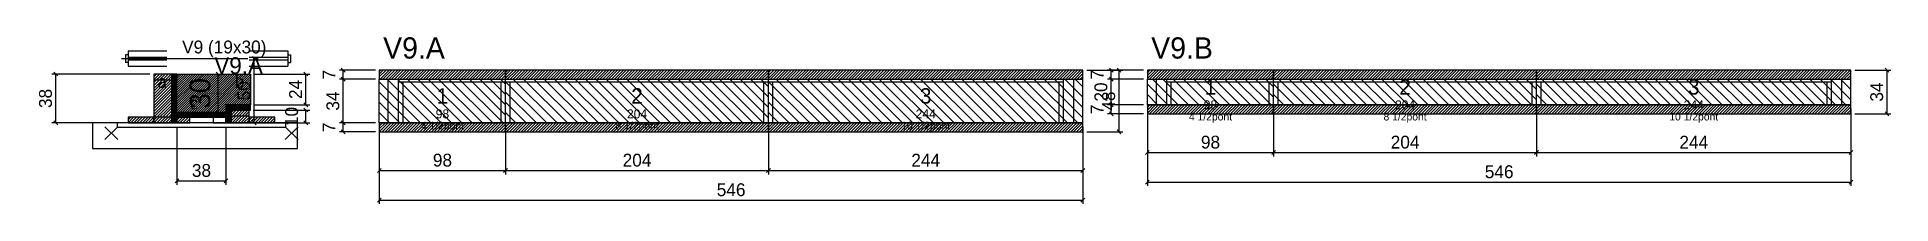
# Model space of a CAD drawing. Extents: x -69 to 1370, y -97 to 33.
import ezdxf
from ezdxf.enums import TextEntityAlignment as Align

# ---------------------------------------------------------------- set-up
doc = ezdxf.new("R2010")
doc.units = 0
for name, color, linetype in [('5', 5, 'Continuous'), ('barrote', 126, 'Continuous'), ('CONCRETO', 251, 'Continuous'), ('COTA', 241, 'Continuous'), ('Cota Seção (2x)', 241, 'Continuous'), ('detalhes', 7, 'Continuous'), ('Hachura', 251, 'Continuous'), ('Madeira', 126, 'Continuous'), ('NOMENCLATURA', 7, 'Continuous'), ('Painéis', 200, 'Continuous'), ('presilha', 224, 'Continuous'), ('Reaproveitamento', 30, 'Continuous'), ('SARR_2.2x7', 40, 'Continuous'), ('SARR_3.5x7', 81, 'Continuous'), ('SCO-___-LAJ', 224, 'Continuous'), ('TENSOR', 224, 'Continuous'), ('texto', 7, 'Continuous'), ('Texto Seção', 7, 'Continuous')]:
    doc.layers.add(name, color=color, linetype=linetype)
doc.dimstyles.new('PAINEL', dxfattribs={"dimtxt": 10, "dimasz": 3, "dimexe": 3, "dimexo": 3, "dimgap": 3, "dimtad": 1, "dimblk": 'OBLIQUE', "dimblk1": 'OBLIQUE', "dimcen": 2.5, "dimclrd": 4, "dimclre": 4, "dimclrt": 240, "dimazin": 3, "dimtfac": 1, "dimtmove": 0, "dimatfit": 3})
doc.dimstyles.new('SECAO2X', dxfattribs={"dimtxt": 16, "dimasz": 3, "dimexe": 3, "dimexo": 3, "dimgap": 3, "dimtad": 1, "dimblk": 'OBLIQUE', "dimblk1": 'OBLIQUE', "dimcen": 2.5, "dimclrd": 4, "dimclre": 4, "dimclrt": 240, "dimazin": 3, "dimtfac": 1, "dimtmove": 0, "dimatfit": 3})

# ---------------------------------------------------------------- blocks, each defined once
blk = doc.blocks.new('_OBLIQUE')
at = {"color": 0, "linetype": 'BYBLOCK'}
blk.add_line((-0.5, -0.5), (0.5, 0.5), dxfattribs=at)

msp = doc.modelspace()

# ---------------------------------------------------------------- hatches: boundary and pattern name
at = {"layer": 'COTA'}
h = msp.add_hatch(dxfattribs=at)
h.set_pattern_fill('ANSI31', scale=0.4)
h.paths.add_polyline_path([(40, -26), (40, 4), (97, 4), (97, -20), (78, -20), (78, -26)])
h = msp.add_hatch(dxfattribs=at)
h.set_pattern_fill('ANSI31', scale=0.5)
h.paths.add_polyline_path([(197, 0), (295, 0), (295, 7), (197, 7)])
h = msp.add_hatch(dxfattribs=at)
h.set_pattern_fill('ANSI31', scale=0.5)
h.paths.add_polyline_path([(295, 0), (499, 0), (499, 7), (295, 7)])
h = msp.add_hatch(dxfattribs=at)
h.set_pattern_fill('ANSI31', scale=0.5)
h.paths.add_polyline_path([(499, 0), (743, 0), (743, 7), (499, 7)])
h = msp.add_hatch(dxfattribs=at)
h.set_pattern_fill('ANSI31', scale=0.5)
h.paths.add_polyline_path([(793, 0), (891, 0), (891, 7), (793, 7)])
h = msp.add_hatch(dxfattribs=at)
h.set_pattern_fill('ANSI31', scale=0.5)
h.paths.add_polyline_path([(891, 0), (1095, 0), (1095, 7), (891, 7)])
h = msp.add_hatch(dxfattribs=at)
h.set_pattern_fill('ANSI31', scale=0.5)
h.paths.add_polyline_path([(1095, 0), (1339, 0), (1339, 7), (1095, 7)])
h = msp.add_hatch(dxfattribs=at)
h.set_pattern_fill('ANSI31', scale=0.5)
h.paths.add_polyline_path([(793, -27), (891, -27), (891, -20), (793, -20)])
h = msp.add_hatch(dxfattribs=at)
h.set_pattern_fill('ANSI31', scale=0.5)
h.paths.add_polyline_path([(891, -27), (1095, -27), (1095, -20), (891, -20)])
h = msp.add_hatch(dxfattribs=at)
h.set_pattern_fill('ANSI31', scale=0.5)
h.paths.add_polyline_path([(1095, -27), (1339, -27), (1339, -20), (1095, -20)])
h = msp.add_hatch(dxfattribs=at)
h.set_pattern_fill('ANSI31', scale=0.5)
h.paths.add_polyline_path([(197, -41), (295, -41), (295, -34), (197, -34)])
h = msp.add_hatch(dxfattribs=at)
h.set_pattern_fill('ANSI31', scale=0.5)
h.paths.add_polyline_path([(295, -41), (499, -41), (499, -34), (295, -34)])
h = msp.add_hatch(dxfattribs=at)
h.set_pattern_fill('ANSI31', scale=0.5)
h.paths.add_polyline_path([(499, -41), (743, -41), (743, -34), (499, -34)])
at = {"layer": 'Hachura'}
h = msp.add_hatch(dxfattribs=at)
h.set_pattern_fill('ANSI31', scale=0.5)
h.paths.add_polyline_path([(22, -34), (36, -34), (36, 4), (22, 4)])
h = msp.add_hatch(dxfattribs=at)
h.set_pattern_fill('ANSI31', scale=0.5)
h.paths.add_polyline_path([(22, -0.4), (36, -0.4), (36, 4), (22, 4)])
h = msp.add_hatch(dxfattribs=at)
h.set_pattern_fill('SOLID')
h.paths.add_polyline_path([(36, -34), (40, -34), (40, 4), (36, 4)])
h = msp.add_hatch(dxfattribs=at)
h.set_pattern_fill('SOLID')
h.paths.add_polyline_path([(40, -29.6), (78, -29.6), (78, -26), (40, -26)])
h = msp.add_hatch(dxfattribs=at)
h.set_pattern_fill('SOLID')
h.paths.add_polyline_path([(78, -24), (97, -24), (97, -20), (78, -20)])
h = msp.add_hatch(dxfattribs=at)
h.set_pattern_fill('SOLID')
h.paths.add_polyline_path([(78, -34), (82, -34), (82, -24), (78, -24)])
h = msp.add_hatch(dxfattribs=at)
h.set_pattern_fill('ANSI31', scale=0.5)
h.paths.add_polyline_path([(82, -34), (96, -34), (96, -24), (82, -24)])
h = msp.add_hatch(dxfattribs=at)
h.set_pattern_fill('ANSI31', scale=0.5)
h.paths.add_polyline_path([(82, -28.4), (96, -28.4), (96, -24), (82, -24)])
h = msp.add_hatch(dxfattribs=at)
h.set_pattern_fill('ANSI31', scale=0.5)
h.paths.add_polyline_path([(2, -34), (22, -34), (22, -29.6), (2, -29.6)])
h = msp.add_hatch(dxfattribs=at)
h.set_pattern_fill('ANSI31', scale=0.5)
h.paths.add_polyline_path([(40, -34), (50, -34), (50, -29.6), (40, -29.6)])
h = msp.add_hatch(dxfattribs=at)
h.set_pattern_fill('ANSI31', scale=0.5)
h.paths.add_polyline_path([(96, -34), (116, -34), (116, -29.6), (96, -29.6)])

# ---------------------------------------------------------------- linework, layer by layer
for p, q in [((0, 19), (0, 13)), ((2, 19), (0, 19)), ((2, 22), (32, 22)), ((2, 22), (2, 10)), ((2, 17), (32, 17)), ((2, 15), (32, 15)), ((96, 22), (126, 22)), ((96, 17), (126, 17)), ((96, 15), (126, 15)), ((126, 22), (126, 10)), ((126, 19), (128, 19)), ((128, 19), (128, 13)), ((2, 13), (0, 13)), ((2, 10), (32, 10)), ((96, 10), (126, 10)), ((126, 13), (128, 13))]:
    msp.add_line(p, q)
at = {"layer": 'barrote'}
msp.add_lwpolyline([(-25.5, -54), (133.5, -54), (133.5, -34), (-25.5, -34)], close=True, dxfattribs=at)
at = {"layer": 'CONCRETO'}
msp.add_lwpolyline([(40, -26), (40, 4), (97, 4), (97, -20), (78, -20), (78, -26)], close=True, dxfattribs=at)
at = {"layer": 'Madeira'}
for points in [[(22, -34), (36, -34), (36, 4), (22, 4)], [(22, -0.4), (36, -0.4), (36, 4), (22, 4)], [(82, -34), (96, -34), (96, -24), (82, -24)], [(82, -28.4), (96, -28.4), (96, -24), (82, -24)], [(2, -34), (22, -34), (22, -29.6), (2, -29.6)], [(22, -34), (36, -34), (36, -29.6), (22, -29.6)], [(40, -34), (50, -34), (50, -29.6), (40, -29.6)], [(68, -34), (78, -34), (78, -29.6), (68, -29.6)], [(96, -34), (116, -34), (116, -29.6), (96, -29.6)]]:
    msp.add_lwpolyline(points, close=True, dxfattribs=at)
at = {"layer": 'Painéis'}
for p, q in [((197, 0), (295, 0)), ((197, -34), (197, 0)), ((295, -34), (295, 0)), ((295, -34), (295, 0)), ((295, 0), (499, 0)), ((295, -34), (295, 0)), ((499, -34), (499, 0)), ((499, -34), (499, 0)), ((499, 0), (743, 0)), ((499, -34), (499, 0)), ((743, -34), (743, 0)), ((793, 0), (891, 0)), ((793, -20), (793, 0)), ((891, -20), (891, 0)), ((891, -20), (891, 0)), ((891, 0), (1095, 0)), ((891, -20), (891, 0)), ((1095, -20), (1095, 0)), ((1095, -20), (1095, 0)), ((1095, 0), (1339, 0)), ((1095, -20), (1095, 0)), ((1339, -20), (1339, 0)), ((793, -20), (891, -20)), ((891, -20), (1095, -20)), ((1095, -20), (1339, -20)), ((197, -34), (295, -34)), ((295, -34), (499, -34)), ((499, -34), (743, -34))]:
    msp.add_line(p, q, dxfattribs=at)
for points in [[(36, -34), (40, -34), (40, 4), (36, 4)], [(40, -29.6), (78, -29.6), (78, -26), (40, -26)], [(78, -24), (97, -24), (97, -20), (78, -20)], [(78, -34), (82, -34), (82, -24), (78, -24)]]:
    msp.add_lwpolyline(points, close=True, dxfattribs=at)
at = {"layer": 'presilha'}
for p, q in [((-16, -47), (-6, -37)), ((-16, -37), (-6, -47)), ((124, -47), (134, -37)), ((124, -37), (134, -47))]:
    msp.add_line(p, q, dxfattribs=at)
at = {"layer": 'Reaproveitamento', "color": 30}
for p, q in [((237, -34), (203, 0)), ((245, -34), (211, 0)), ((253, -34), (219, 0)), ((261, -34), (227, 0)), ((269, -34), (235, 0)), ((277, -34), (243, 0)), ((285, -34), (251, 0)), ((293, -34), (259, 0)), ((295, -28), (267, 0)), ((295, -20), (275, 0)), ((295, -12), (283, 0)), ((295, -4), (291, 0)), ((335, -34), (301, 0)), ((343, -34), (309, 0)), ((351, -34), (317, 0)), ((359, -34), (325, 0)), ((367, -34), (333, 0)), ((375, -34), (341, 0)), ((383, -34), (349, 0)), ((391, -34), (357, 0)), ((399, -34), (365, 0)), ((407, -34), (373, 0)), ((415, -34), (381, 0)), ((423, -34), (389, 0)), ((431, -34), (397, 0)), ((439, -34), (405, 0)), ((447, -34), (413, 0)), ((455, -34), (421, 0)), ((463, -34), (429, 0)), ((471, -34), (437, 0)), ((479, -34), (445, 0)), ((487, -34), (453, 0)), ((495, -34), (461, 0)), ((499, -30), (469, 0)), ((499, -22), (477, 0)), ((499, -14), (485, 0)), ((499, -6), (493, 0)), ((539, -34), (505, 0)), ((547, -34), (513, 0)), ((555, -34), (521, 0)), ((563, -34), (529, 0)), ((571, -34), (537, 0)), ((579, -34), (545, 0)), ((587, -34), (553, 0)), ((595, -34), (561, 0)), ((603, -34), (569, 0)), ((611, -34), (577, 0)), ((619, -34), (585, 0)), ((627, -34), (593, 0)), ((635, -34), (601, 0)), ((643, -34), (609, 0)), ((651, -34), (617, 0)), ((659, -34), (625, 0)), ((667, -34), (633, 0)), ((675, -34), (641, 0)), ((683, -34), (649, 0)), ((691, -34), (657, 0)), ((699, -34), (665, 0)), ((707, -34), (673, 0)), ((715, -34), (681, 0)), ((723, -34), (689, 0)), ((731, -34), (697, 0)), ((739, -34), (705, 0)), ((743, -30), (713, 0)), ((743, -22), (721, 0)), ((743, -14), (729, 0)), ((743, -6), (737, 0)), ((817, -20), (797, 0)), ((825, -20), (805, 0)), ((833, -20), (813, 0)), ((841, -20), (821, 0)), ((849, -20), (829, 0)), ((857, -20), (837, 0)), ((865, -20), (845, 0)), ((873, -20), (853, 0)), ((881, -20), (861, 0)), ((889, -20), (869, 0)), ((891, -14), (877, 0)), ((891, -6), (885, 0)), ((915, -20), (895, 0)), ((923, -20), (903, 0)), ((931, -20), (911, 0)), ((939, -20), (919, 0)), ((947, -20), (927, 0)), ((955, -20), (935, 0)), ((963, -20), (943, 0)), ((971, -20), (951, 0)), ((979, -20), (959, 0)), ((987, -20), (967, 0)), ((995, -20), (975, 0)), ((1003, -20), (983, 0)), ((1011, -20), (991, 0)), ((1019, -20), (999, 0)), ((1027, -20), (1007, 0)), ((1035, -20), (1015, 0)), ((1043, -20), (1023, 0)), ((1051, -20), (1031, 0)), ((1059, -20), (1039, 0)), ((1067, -20), (1047, 0)), ((1075, -20), (1055, 0)), ((1083, -20), (1063, 0)), ((1091, -20), (1071, 0)), ((1095, -16), (1079, 0)), ((1095, -8), (1087, 0)), ((1095, 0), (1095, 0)), ((1119, -20), (1099, 0)), ((1127, -20), (1107, 0)), ((1135, -20), (1115, 0)), ((1143, -20), (1123, 0)), ((1151, -20), (1131, 0)), ((1159, -20), (1139, 0)), ((1167, -20), (1147, 0)), ((1175, -20), (1155, 0)), ((1183, -20), (1163, 0)), ((1191, -20), (1171, 0)), ((1199, -20), (1179, 0)), ((1207, -20), (1187, 0)), ((1215, -20), (1195, 0)), ((1223, -20), (1203, 0)), ((1231, -20), (1211, 0)), ((1239, -20), (1219, 0)), ((1247, -20), (1227, 0)), ((1255, -20), (1235, 0)), ((1263, -20), (1243, 0)), ((1271, -20), (1251, 0)), ((1279, -20), (1259, 0)), ((1287, -20), (1267, 0)), ((1295, -20), (1275, 0)), ((1303, -20), (1283, 0)), ((1311, -20), (1291, 0)), ((1319, -20), (1299, 0)), ((1327, -20), (1307, 0)), ((1335, -20), (1315, 0)), ((1339, -16), (1323, 0)), ((1339, -8), (1331, 0)), ((1339, 0), (1339, 0)), ((229, -34), (197, -2)), ((221, -34), (197, -10)), ((327, -34), (295, -2)), ((319, -34), (295, -10)), ((531, -34), (499, -2)), ((523, -34), (499, -10)), ((809, -20), (793, -4)), ((801, -20), (793, -12)), ((907, -20), (891, -4)), ((899, -20), (891, -12)), ((1111, -20), (1095, -4)), ((1103, -20), (1095, -12)), ((213, -34), (197, -18)), ((205, -34), (197, -26)), ((311, -34), (295, -18)), ((303, -34), (295, -26)), ((515, -34), (499, -18)), ((507, -34), (499, -26)), ((793, -20), (793, -20)), ((891, -20), (891, -20)), ((1095, -20), (1095, -20)), ((197, -34), (197, -34)), ((295, -34), (295, -34)), ((499, -34), (499, -34))]:
    msp.add_line(p, q, dxfattribs=at)
at = {"layer": 'SARR_2.2x7'}
for p, q in [((204, -34), (204, 0)), ((736, -34), (736, 0)), ((800, -20), (800, 0)), ((1332, -20), (1332, 0)), ((212, -2.2), (295, -2.2)), ((295, -2.2), (499, -2.2)), ((499, -2.2), (728, -2.2)), ((808, -2.2), (891, -2.2)), ((891, -2.2), (1095, -2.2)), ((1095, -2.2), (1324, -2.2))]:
    msp.add_line(p, q, dxfattribs=at)
at = {"layer": 'SARR_3.5x7'}
for p, q in [((212, -34), (212, 0)), ((295, -34), (295, 0)), ((295, -34), (295, 0)), ((499, -34), (499, 0)), ((499, -34), (499, 0)), ((728, -34), (728, 0)), ((808, -20), (808, 0)), ((891, -20), (891, 0)), ((891, -20), (891, 0)), ((1095, -20), (1095, 0)), ((1095, -20), (1095, 0)), ((1324, -20), (1324, 0)), ((215.5, -34), (215.5, -2.2)), ((291.5, -34), (291.5, -2.2)), ((298.5, -34), (298.5, -2.2)), ((495.5, -34), (495.5, -2.2)), ((502.5, -34), (502.5, -2.2)), ((724.5, -34), (724.5, -2.2)), ((811.5, -20), (811.5, -2.2)), ((887.5, -20), (887.5, -2.2)), ((894.5, -20), (894.5, -2.2)), ((1091.5, -20), (1091.5, -2.2)), ((1098.5, -20), (1098.5, -2.2)), ((1320.5, -20), (1320.5, -2.2)), ((808, -20), (811.5, -20)), ((887.5, -20), (891, -20)), ((891, -20), (894.5, -20)), ((1091.5, -20), (1095, -20)), ((1095, -20), (1098.5, -20)), ((1320.5, -20), (1324, -20)), ((212, -34), (215.5, -34)), ((291.5, -34), (295, -34)), ((295, -34), (298.5, -34)), ((495.5, -34), (499, -34)), ((499, -34), (502.5, -34)), ((724.5, -34), (728, -34))]:
    msp.add_line(p, q, dxfattribs=at)
at = {"layer": 'SCO-___-LAJ'}
for points in [[(197, 0), (295, 0), (295, 7), (197, 7)], [(295, 0), (499, 0), (499, 7), (295, 7)], [(499, 0), (743, 0), (743, 7), (499, 7)], [(793, 0), (891, 0), (891, 7), (793, 7)], [(891, 0), (1095, 0), (1095, 7), (891, 7)], [(1095, 0), (1339, 0), (1339, 7), (1095, 7)], [(793, -27), (891, -27), (891, -20), (793, -20)], [(891, -27), (1095, -27), (1095, -20), (891, -20)], [(1095, -27), (1339, -27), (1339, -20), (1095, -20)], [(-6.5, -37.2), (124.5, -37.2), (124.5, -34), (-6.5, -34)], [(197, -41), (295, -41), (295, -34), (197, -34)], [(295, -41), (499, -41), (499, -34), (295, -34)], [(499, -41), (743, -41), (743, -34), (499, -34)]]:
    msp.add_lwpolyline(points, close=True, dxfattribs=at)
at = {"layer": 'TENSOR'}
msp.add_line((-3, 16), (95, 16), dxfattribs=at)

# ---------------------------------------------------------------- texts
at = {"layer": '5'}
for s, height, p in [('1', 12, (842, -6)), ('2', 12, (993, -6)), ('3', 12, (1217, -6)), ('1', 12, (246, -13)), ('2', 12, (397, -13)), ('3', 12, (621, -13)), ('98', 7, (246, -27)), ('204', 7, (397, -27)), ('244', 7, (621, -27)), ('98', 7, (842, -20)), ('204', 7, (993, -20)), ('244', 7, (1217, -20))]:
    msp.add_text(s, height=height, dxfattribs=at).set_placement(p, align=Align.MIDDLE_CENTER)
at = {"layer": 'detalhes'}
for s, p in [('a', (25, -6.7)), ('b', (85, -6.7)), ('c', (50, -23.5))]:
    msp.add_text(s, height=9.6, dxfattribs=at).set_placement(p)
at = {"layer": 'NOMENCLATURA'}
for s, p in [('V9.A', (200, 16)), ('V9.B', (796, 16))]:
    msp.add_text(s, height=16.5, dxfattribs=at).set_placement(p)
at = {"layer": 'texto', "char_height": 6, "attachment_point": 5}
for s, insert in [('4 1/2pont', (842, -30)), ('8 1/2pont', (993, -30)), ('10 1/2pont', (1217, -30)), ('4 1/2pont', (246, -37)), ('8 1/2pont', (397, -37)), ('10 1/2pont', (621, -37))]:
    msp.add_mtext(s, dxfattribs=dict(at, insert=insert))
at = {"layer": 'Texto Seção'}
for s, height, p in [('V9 (19x30)', 10, (44, 20)), ('V9.A', 13, (69, 4))]:
    msp.add_text(s, height=height, dxfattribs=at).set_placement(p)

# ---------------------------------------------------------------- dimensions: what is measured, and where the dimension line sits
at = {"layer": 'COTA'}
for base, p1, p2 in [((100, -34), (96, -34), (96, 16)), ((-54, -34), (2, -34), (22, 4)), ((140, -20), (97, -20), (97, 4)), ((169, 0), (197, 0), (197, 7)), ((169, -34), (197, -34), (197, 0)), ((771, -41), (743, -41), (743, 7)), ((765, 0), (793, 0), (793, 7)), ((765, -20), (793, -20), (793, 0)), ((1367, -27), (1339, -27), (1339, 7)), ((140, -34), (96, -34), (96, -24)), ((765, -27), (793, -27), (793, -20)), ((169, -41), (197, -41), (197, -34))]:
    msp.add_linear_dim(base=base, p1=p1, p2=p2, angle=90, dimstyle='PAINEL', dxfattribs=at).render()
for base, p1, p2 in [((793, -57), (793, -20), (891, -20)), ((793, -80), (793, -20), (1339, -20)), ((891, -57), (891, -20), (1095, -20)), ((1095, -57), (1095, -20), (1339, -20)), ((40, -79), (40, -34), (78, -34)), ((197, -71), (197, -34), (295, -34)), ((197, -94), (197, -34), (743, -34)), ((295, -71), (295, -34), (499, -34)), ((499, -71), (499, -34), (743, -34))]:
    msp.add_linear_dim(base=base, p1=p1, p2=p2, dimstyle='PAINEL', dxfattribs=at).render()
at = {"layer": 'Cota Seção (2x)'}
msp.add_linear_dim(base=(72, -26), p1=(40, -26), p2=(40, 4), angle=90, dimstyle='SECAO2X', dxfattribs=at).render()

doc.saveas('drawing.dxf')
